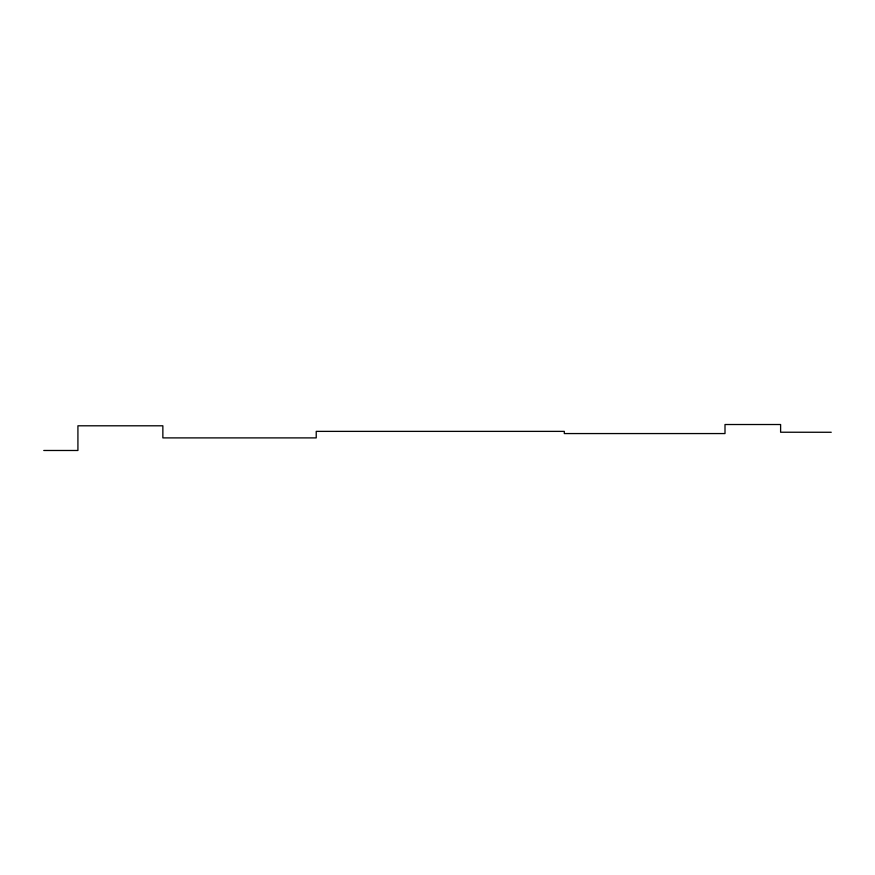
<?xml version="1.0" encoding="UTF-8"?>
<svg xmlns="http://www.w3.org/2000/svg" width="875" height="875" viewBox="0 0 875 875"><rect width="100%" height="100%" fill="white"/><g stroke="black" fill="none" stroke-linecap="round" stroke-linejoin="round"><path stroke-width="1.31" d="M43.75 450.483L77.919 450.483L77.919 425.797L162.859 425.797L162.859 437.894L316.225 437.894L316.225 431.375L564.309 431.375L564.309 433.562L725.003 433.562L725.003 424.517L780.609 424.517L780.609 432.228L831.25 432.272"/></g></svg>
